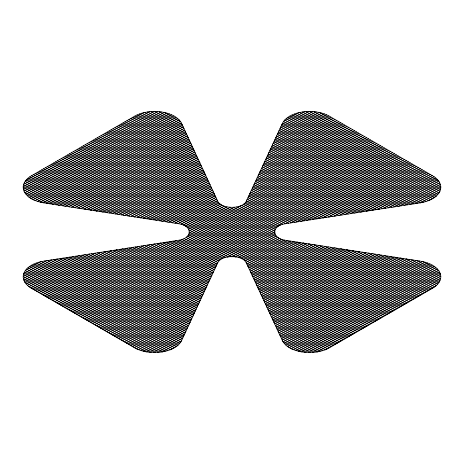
<?xml version="1.0" encoding="UTF-8"?>
<svg xmlns="http://www.w3.org/2000/svg" width="464" height="464" viewBox="0 0 464 464"><rect width="100%" height="100%" fill="white"/><g stroke="black" fill="none" stroke-linecap="round" stroke-linejoin="round"><path stroke-width="0.7" d="M143.973 112.63L25.242 181.18L69.803 206.909M23.635 184.405L149.553 111.702M23.2 186.946L153.961 111.453M23.386 189.132L157.748 111.557M23.989 191.081L161.118 111.905M24.911 192.838L164.163 112.445M26.106 194.445L166.947 113.129M27.533 195.912L169.488 113.953M29.174 197.258L171.819 114.904M31.018 198.488L173.948 115.971M33.066 199.601L175.873 117.148M35.31 200.599L177.602 118.448M37.77 201.475L179.116 119.863M40.449 202.217L180.409 121.411M43.378 202.82L181.447 123.105M46.504 203.307L182.294 124.909M49.642 203.789L183.135 126.718M52.774 204.276L183.976 128.528M55.906 204.763L184.817 130.338M59.038 205.245L185.652 132.147M62.17 205.732L186.493 133.957M65.308 206.213L187.334 135.761M68.44 206.7L188.169 137.57M71.572 207.182L189.01 139.38M74.704 207.669L189.851 141.189M77.836 208.156L190.692 142.999M80.968 208.638L191.528 144.809M84.106 209.125L192.369 146.618M87.238 209.606L193.21 148.428M90.37 210.093L194.051 150.232M93.502 210.575L194.886 152.041M96.634 211.062L195.727 153.851M99.772 211.549L196.568 155.66M102.904 212.031L197.409 157.47M106.036 212.518L198.244 159.28M109.168 212.999L199.085 161.089M112.3 213.486L199.926 162.893M115.432 213.968L200.767 164.703M118.569 214.455L201.602 166.512M25.294 270.599L40.635 261.742M121.701 214.936L202.443 168.322M283.504 121.522L298.851 112.659M23.652 273.841L46.383 260.716M124.833 215.424L203.284 170.131M281.735 124.839L304.465 111.714M51.811 259.875L23.2 276.393L155.208 352.547M127.965 215.911L204.125 171.941M280.279 127.971L308.885 111.453M23.374 278.586L57.234 259.04M131.097 216.392L204.96 173.751M278.823 131.103L312.684 111.557M23.971 280.534L62.663 258.199M134.235 216.879L205.801 175.56M277.373 134.235L316.059 111.899M24.894 282.298L68.092 257.358M137.367 217.361L206.642 177.364M275.918 137.373L319.116 112.433M26.077 283.904L73.515 256.517M140.499 217.848L207.483 179.174M274.462 140.505L321.9 113.117M27.504 285.377L78.944 255.681M143.631 218.329L208.319 180.983M273.006 143.637L324.446 113.935M29.139 286.729L84.373 254.84M146.763 218.817L209.16 182.793M271.556 146.769L326.784 114.886M30.984 287.958L89.796 253.999M149.895 219.304L210.001 184.602M270.1 149.901L328.912 115.948M32.961 289.107L95.224 253.158M153.033 219.785L210.836 186.412M268.644 153.039L330.907 117.09M34.951 290.255L100.647 252.323M156.165 220.272L211.677 188.222M267.194 156.171L332.891 118.239M36.934 291.398L106.076 251.482M159.297 220.754L212.518 190.031M265.739 159.303L334.88 119.387M38.924 292.546L111.505 250.641M162.429 221.241L213.359 191.835M264.283 162.435L336.864 120.53M40.907 293.695L116.928 249.8M165.561 221.722L214.194 193.645M262.833 165.567L338.848 121.678M42.897 294.837L122.357 248.965M168.699 222.21L215.035 195.454M261.377 168.699L340.837 122.827M44.88 295.986L127.786 248.124M171.831 222.697L215.876 197.264M259.921 171.837L342.821 123.969M46.87 297.134L133.209 247.283M174.963 223.178L216.717 199.073M258.465 174.969L344.81 125.118M48.853 298.282L138.637 246.448M178.095 223.665L217.552 200.883M257.015 178.101L346.794 126.266M50.843 299.425L144.06 245.607M181.059 224.245L218.567 202.594M255.56 181.233L348.783 127.414M52.826 300.573L149.489 244.766M183.547 225.104L220.052 204.027M254.104 184.365L350.767 128.557M54.816 301.722L154.918 243.925M185.617 226.2L221.949 205.227M252.654 187.497L352.756 129.705M56.799 302.864L160.341 243.09M187.288 227.528L224.251 206.19M251.198 190.634L354.74 130.854M58.783 304.013L165.77 242.249M188.512 229.117L227 206.898M249.742 193.766L356.729 131.996M60.772 305.161L171.193 241.408M189.15 231.043L230.335 207.263M248.292 196.898L358.713 133.145M62.756 306.31L176.622 240.567M189.086 233.375L234.372 207.228M246.836 200.03L360.702 134.293M64.745 307.452L183.321 238.995M186.557 237.127L240.874 205.767M244.105 203.899L362.686 135.442M66.729 308.601L364.669 136.584M68.718 309.749L366.659 137.733M70.702 310.892L368.642 138.881M72.691 312.04L370.632 140.024M74.675 313.188L372.615 141.172M76.664 314.337L374.605 142.32M78.648 315.479L376.588 143.469M80.637 316.628L378.578 144.611M82.621 317.776L380.561 145.76M84.605 318.919L382.551 146.908M86.594 320.067L384.534 148.051M88.578 321.216L386.524 149.199M90.567 322.364L388.507 150.348M92.551 323.507L390.491 151.496M94.54 324.655L392.48 152.639M96.524 325.803L394.464 153.787M98.513 326.952L396.453 154.935M100.497 328.094L398.437 156.084M102.486 329.243L217.755 262.694M227.604 257.004L275.309 229.465M285.151 223.781L400.426 157.226M104.47 330.391L216.299 265.826M232.058 256.725L274.827 232.035M290.58 222.94L402.41 158.375M106.459 331.534L214.844 268.958M235.712 256.911L275.14 234.146M296.009 222.099L404.399 159.523M108.443 332.682L213.394 272.09M238.676 257.491L276.15 235.857M301.432 221.258L406.383 160.666M110.426 333.831L211.938 275.222L157.151 243.583M241.152 258.355L277.646 237.29M306.861 220.423L408.372 161.814M112.416 334.979L210.482 278.359M243.217 259.457L279.554 238.479M312.289 219.582L410.356 162.963M114.399 336.122L209.032 281.491M244.876 260.797L281.868 239.436M317.712 218.741L412.345 164.111M116.389 337.27L207.576 284.623M246.088 262.386L284.629 240.137M323.141 217.9L414.329 165.254M118.372 338.418L206.12 287.755M246.935 264.19L287.75 240.625M328.564 217.065L416.312 166.402M120.362 339.561L204.67 290.887M247.776 266L290.887 241.112M333.993 216.224L418.302 167.55M122.345 340.709L203.215 294.019M248.617 267.809L294.019 241.599M339.422 215.383L420.285 168.693M124.335 341.858L201.759 297.157M249.458 269.619L297.151 242.08M344.845 214.542L422.275 169.841M126.318 343.006L200.303 300.289M250.293 271.428L300.283 242.568M350.274 213.707L424.258 170.99M128.308 344.149L198.853 303.421M251.134 273.238L303.415 243.049M355.702 212.866L426.248 172.138M130.291 345.297L197.397 306.553M251.975 275.042L306.547 243.536M361.125 212.025L428.231 173.281M132.281 346.446L195.941 309.685M252.816 276.851L309.685 244.018M366.554 211.184L430.221 174.429M134.264 347.588L194.491 312.817M253.651 278.661L312.817 244.505M371.977 210.349L432.204 175.578M136.317 348.702L193.036 315.955M254.492 280.471L315.949 244.992M377.406 209.508L434.124 176.761M138.568 349.694L191.58 319.087M255.333 282.28L319.081 245.473M382.835 208.667L435.847 178.06M141.027 350.569L190.13 322.219M256.169 284.09L322.213 245.961M388.258 207.826L437.361 179.481M143.712 351.312L188.674 325.351M257.01 285.899L325.351 246.442M393.687 206.99L438.648 181.03M146.647 351.909L187.218 328.483M257.851 287.709L328.483 246.929M399.115 206.149L439.681 182.729M149.884 352.333L185.762 331.621M258.692 289.513L331.615 247.411M404.538 205.308L440.417 184.597M153.497 352.541L184.312 334.753M259.527 291.322L334.747 247.898M409.967 204.473L440.783 186.679M157.627 352.454L182.857 337.885M260.368 293.132L337.879 248.379M415.39 203.632L440.626 189.063M162.626 351.857L181.383 341.028M261.209 294.942L341.011 248.866M420.836 202.78L439.599 191.951M170.184 349.786L177.793 345.396M262.05 296.751L344.149 249.354M428.4 200.709L436.009 196.313M262.885 298.561L347.281 249.835M263.726 300.37L350.413 250.322M264.567 302.18L353.545 250.804M265.408 303.984L356.677 251.291M266.243 305.793L359.815 251.772M267.084 307.603L362.947 252.259M267.925 309.413L366.079 252.747M268.766 311.222L369.211 253.228M269.601 313.032L372.343 253.715M270.442 314.841L375.475 254.197M271.283 316.645L378.612 254.684M272.124 318.455L381.744 255.165M272.96 320.264L384.876 255.652M273.801 322.074L388.008 256.14M274.642 323.884L391.14 256.621M275.483 325.693L394.278 257.108M276.318 327.503L397.41 257.59M277.159 329.312L400.542 258.077M278 331.116L403.674 258.558M278.835 332.926L406.806 259.045M279.676 334.735L409.938 259.527M280.517 336.545L413.076 260.014M281.358 338.355L416.208 260.501M282.193 340.164L419.34 260.983M283.127 341.916L422.379 261.522M284.322 343.522L425.163 262.212M285.749 344.996L427.704 263.036M287.39 346.341L430.035 263.981M289.234 347.565L432.164 265.048M291.282 348.679L434.089 266.232M293.526 349.676L435.818 267.525M295.98 350.552L437.332 268.946M298.665 351.3L438.625 270.489M301.594 351.898L439.663 272.182M304.825 352.327L440.411 274.05M308.427 352.541L440.783 276.126M312.545 352.46L440.638 278.504M317.521 351.88L439.634 281.375M324.962 349.873L436.166 285.673M319.406 112.491L438.996 181.534M313.995 111.662L440.44 184.66M309.656 111.453L440.8 187.166M305.915 111.586L440.568 189.324M302.58 111.952L439.936 191.255M299.558 112.503L438.985 192.995M296.803 113.204L437.767 194.59M294.28 114.04L436.317 196.046M291.966 114.997L434.658 197.38M289.861 116.075L432.79 198.598M287.953 117.264L430.725 199.7M286.242 118.575L428.463 200.686M284.745 120.002L425.987 201.55M283.475 121.562L423.284 202.281M282.46 123.273L420.326 202.867M281.619 125.077L417.194 203.354M280.784 126.887L414.062 203.835M279.943 128.696L410.93 204.322M279.102 130.506L407.798 204.804M278.261 132.315L404.66 205.291M277.426 134.125L401.528 205.778M276.585 135.935L398.396 206.26M275.744 137.744L395.264 206.747M274.903 139.548L392.132 207.228M274.067 141.358L388.994 207.715M273.226 143.167L385.862 208.197M272.385 144.977L382.73 208.684M271.544 146.786L379.598 209.171M270.709 148.596L376.466 209.653M269.868 150.406L373.334 210.14M269.027 152.215L370.197 210.621M268.186 154.019L367.065 211.108M267.351 155.829L363.933 211.59M266.51 157.638L360.801 212.077M265.669 159.448L357.669 212.558M264.834 161.257L354.531 213.046M263.993 163.067L351.399 213.533M263.152 164.877L348.267 214.014M262.311 166.68L345.135 214.501M164.529 112.52L180.734 121.875M261.476 168.49L342.003 214.983M422.739 261.597L438.95 270.959M159.077 111.667L182.398 125.135M260.635 170.3L338.871 215.47M417.101 260.64L440.423 274.102M154.732 111.453L183.854 128.267M259.794 172.109L335.733 215.951M411.678 259.799L440.8 276.614M150.98 111.58L185.304 131.399M258.953 173.919L332.601 216.439M406.249 258.958L440.58 278.777M147.633 111.94L186.76 134.531M258.117 175.728L329.469 216.926M400.821 258.117L439.947 280.708M144.606 112.491L188.216 137.663M257.276 177.538L326.337 217.407M395.398 257.282L439.002 282.454M141.845 113.187L189.672 140.795M256.435 179.348L323.205 217.894M389.969 256.441L437.79 284.049M139.316 114.022L191.122 143.933M255.594 181.151L320.067 218.376M384.546 255.6L436.346 285.511M137.002 114.979L192.577 147.065M254.759 182.961L316.935 218.863M379.117 254.759L434.693 286.845M134.891 116.052L194.033 150.197M253.918 184.771L313.803 219.344M373.688 253.924L432.831 288.063M132.901 117.201L195.483 153.329M253.077 186.58L310.671 219.832M368.265 253.083L430.847 289.211M130.918 118.343L196.939 156.461M252.236 188.39L307.539 220.319M362.836 252.242L428.858 290.36M128.934 119.492L198.395 159.599M251.401 190.199L304.407 220.8M357.408 251.401L426.874 291.508M126.945 120.64L199.845 162.731M250.56 192.009L301.269 221.287M351.985 250.566L424.885 292.656M124.961 121.788L201.301 165.863M249.719 193.819L298.137 221.769M346.556 249.725L422.901 293.799M122.972 122.931L202.756 168.995M248.878 195.622L295.005 222.256M341.133 248.884L420.912 294.947M120.988 124.079L204.212 172.127M248.043 197.432L291.873 222.737M335.704 248.043L418.928 296.096M118.999 125.228L205.662 175.259M247.202 199.242L288.741 223.225M330.275 247.208L416.939 297.238M117.015 126.37L207.118 178.396M246.361 201.051L285.604 223.706M324.852 246.367L414.955 298.387M115.026 127.519L208.574 181.528M245.311 202.739L282.686 224.315M319.423 245.526L412.966 299.535M113.042 128.667L210.024 184.66M243.786 204.148L280.239 225.197M313.995 244.685L410.982 300.684M111.053 129.816L211.48 187.792M241.848 205.326L278.203 226.316M308.572 243.849L408.999 301.826M109.069 130.958L212.935 190.924M239.505 206.265L276.573 227.667M303.143 243.008L407.009 302.975M107.08 132.107L214.385 194.056M236.71 206.944L275.396 229.28M297.72 242.167L405.026 304.123M105.096 133.255L215.841 197.194M233.311 207.275L274.821 231.246M292.291 241.326L403.036 305.266M103.112 134.398L217.297 200.326M229.193 207.193L274.972 233.624M286.862 240.491L401.053 306.414M101.123 135.546L399.063 307.562M99.139 136.694L397.08 308.711M97.15 137.843L395.09 309.853M95.166 138.985L393.107 311.002M93.177 140.134L391.117 312.15M91.193 141.282L389.134 313.293M89.204 142.425L387.144 314.441M87.22 143.573L385.161 315.59M85.231 144.722L383.177 316.738M83.247 145.87L381.188 317.881M81.258 147.013L379.204 319.029M79.274 148.161L377.215 320.177M77.291 149.309L375.231 321.32M75.301 150.452L373.242 322.468M73.318 151.6L371.258 323.617M71.328 152.749L369.269 324.765M69.345 153.897L367.285 325.908M67.355 155.04L365.296 327.056M65.372 156.188L363.312 328.205M63.382 157.337L178.333 223.7M188.813 229.75L235.892 256.934M246.378 262.984L361.323 329.347M61.399 158.485L172.904 222.859M189.184 232.302A14.048 8.108 0 0 1 178.773 240.236L44.016 261.081A28.089 16.217 0 0 0 31.424 288.214L134.63 347.803A28.089 16.217 0 0 0 181.627 340.535L217.738 262.728A14.048 8.108 0 0 1 231.472 256.72A42.816 24.72 0 0 0 232.522 256.72A14.048 8.108 0 0 1 246.256 262.728L282.367 340.535A28.089 16.217 0 0 0 329.365 347.803L432.576 288.214A28.089 16.217 0 0 0 419.978 261.081L285.221 240.236A14.048 8.108 0 0 1 274.81 232.302A42.816 24.72 0 0 0 274.81 231.698A14.048 8.108 0 0 1 285.221 223.77L419.978 202.919A28.089 16.217 0 0 0 432.576 175.786L329.365 116.203A28.089 16.217 0 0 0 282.367 123.47L246.256 201.272A14.048 8.108 0 0 1 232.522 207.286A42.816 24.72 0 0 0 231.472 207.286A14.048 8.108 0 0 1 217.738 201.272L181.627 123.47A28.089 16.217 0 0 0 134.63 116.203L31.424 175.786A28.089 16.217 0 0 0 44.016 202.919L178.773 223.77A14.048 8.108 0 0 1 189.184 231.698A42.816 24.72 0 0 0 189.184 232.302L231.553 256.72M247.834 266.116L359.339 330.496M59.409 159.628L167.481 222.018M188.784 234.32L227.981 256.952M249.284 269.253L357.355 331.644M57.426 160.776L162.052 221.183M187.723 236.002L225.069 257.561M250.74 272.385L355.366 332.792M55.436 161.924L156.623 220.342M186.186 237.411L222.633 258.448M252.196 275.517L353.382 333.935M53.453 163.067L151.2 219.501M184.243 238.577L220.603 259.573M253.646 278.649L351.393 335.083M51.469 164.215L145.771 218.666M181.888 239.517L218.985 260.93M255.101 281.781L349.409 336.232M49.48 165.364L140.348 217.825M179.081 240.184L217.825 262.554M256.557 284.919L347.42 337.38M47.496 166.512L134.92 216.984M175.949 240.671L216.978 264.358M258.007 288.051L345.436 338.523M45.507 167.655L129.491 216.143M172.817 241.158L216.143 266.168M259.463 291.183L343.447 339.671M43.523 168.803L124.068 215.308M169.685 241.64L215.302 267.977M260.919 294.315L341.463 340.82M41.534 169.952L118.639 214.467M166.553 242.127L214.461 269.787M262.375 297.447L339.474 341.962M39.55 171.094L113.216 213.626M163.415 242.614L213.62 271.597M263.825 300.579L337.49 343.111M37.561 172.243L107.787 212.785M160.283 243.095L212.785 273.406M265.28 303.717L335.501 344.259M35.577 173.391L102.358 211.949M266.736 306.849L333.517 345.407M33.588 174.539L96.935 211.108M154.019 244.064L211.103 277.025M268.186 309.981L331.534 346.55M31.604 175.682L91.507 210.267M150.887 244.551L210.262 278.829M269.642 313.113L329.544 347.698M29.702 176.877L86.078 209.426M147.755 245.033L209.426 280.639M271.098 316.245L327.474 348.8M27.997 178.188L80.655 208.591M144.617 245.52L208.585 282.448M272.548 319.377L325.206 349.781M26.506 179.62L75.226 207.75M141.485 246.001L207.744 284.258M274.004 322.515L322.729 350.645M138.353 246.488L206.903 286.068M275.459 325.647L320.021 351.376M24.232 182.891L64.374 206.068M135.221 246.976L206.068 287.877M276.915 328.779L317.057 351.956M23.525 184.782L58.945 205.233M132.089 247.457L205.227 289.687M278.365 331.911L313.792 352.362M23.2 186.888L53.522 204.392M128.951 247.944L204.386 291.496M279.821 335.043L310.138 352.547M23.42 189.306L48.094 203.551M125.819 248.426L203.545 293.3M281.277 338.181L305.95 352.425M24.569 192.264L42.613 202.681M122.687 248.913L202.71 295.11M282.785 341.342L300.829 351.758M28.925 197.072L34.284 200.164M119.555 249.394L201.869 296.919M287.141 346.15L292.5 349.247M116.423 249.881L201.028 298.729M113.291 250.369L200.187 300.539M110.154 250.85L199.352 302.348M107.022 251.337L198.511 304.158M103.89 251.819L197.67 305.967M100.758 252.306L196.829 307.771M97.626 252.787L195.994 309.581M94.488 253.274L195.153 311.39M91.356 253.762L194.312 313.2M88.224 254.243L193.476 315.01M85.092 254.73L192.635 316.819M81.96 255.212L191.794 318.629M78.828 255.699L190.953 320.433M75.69 256.18L190.118 322.242M72.558 256.667L189.277 324.052M69.426 257.149L188.436 325.861M66.294 257.636L187.595 327.671M63.162 258.123L186.76 329.481M60.024 258.605L185.919 331.29M56.892 259.092L185.078 333.1M53.76 259.573L184.237 334.904M50.628 260.06L183.402 336.713M47.496 260.542L182.561 338.523M44.364 261.029L181.72 340.332M41.342 261.58L180.769 342.078M38.587 262.282L179.551 343.667M36.064 263.117L178.101 345.123M33.75 264.08L176.442 346.457M31.645 265.153L174.574 347.675M29.737 266.348L172.515 348.777M28.026 267.653L170.247 349.763M26.529 269.085L167.771 350.627M25.259 270.645L165.068 351.358M24.244 272.351L162.11 351.944M23.536 274.236L158.85 352.356M23.409 278.748L151.032 352.431M24.528 281.689L145.934 351.782M28.693 286.387L137.796 349.38"/></g></svg>
